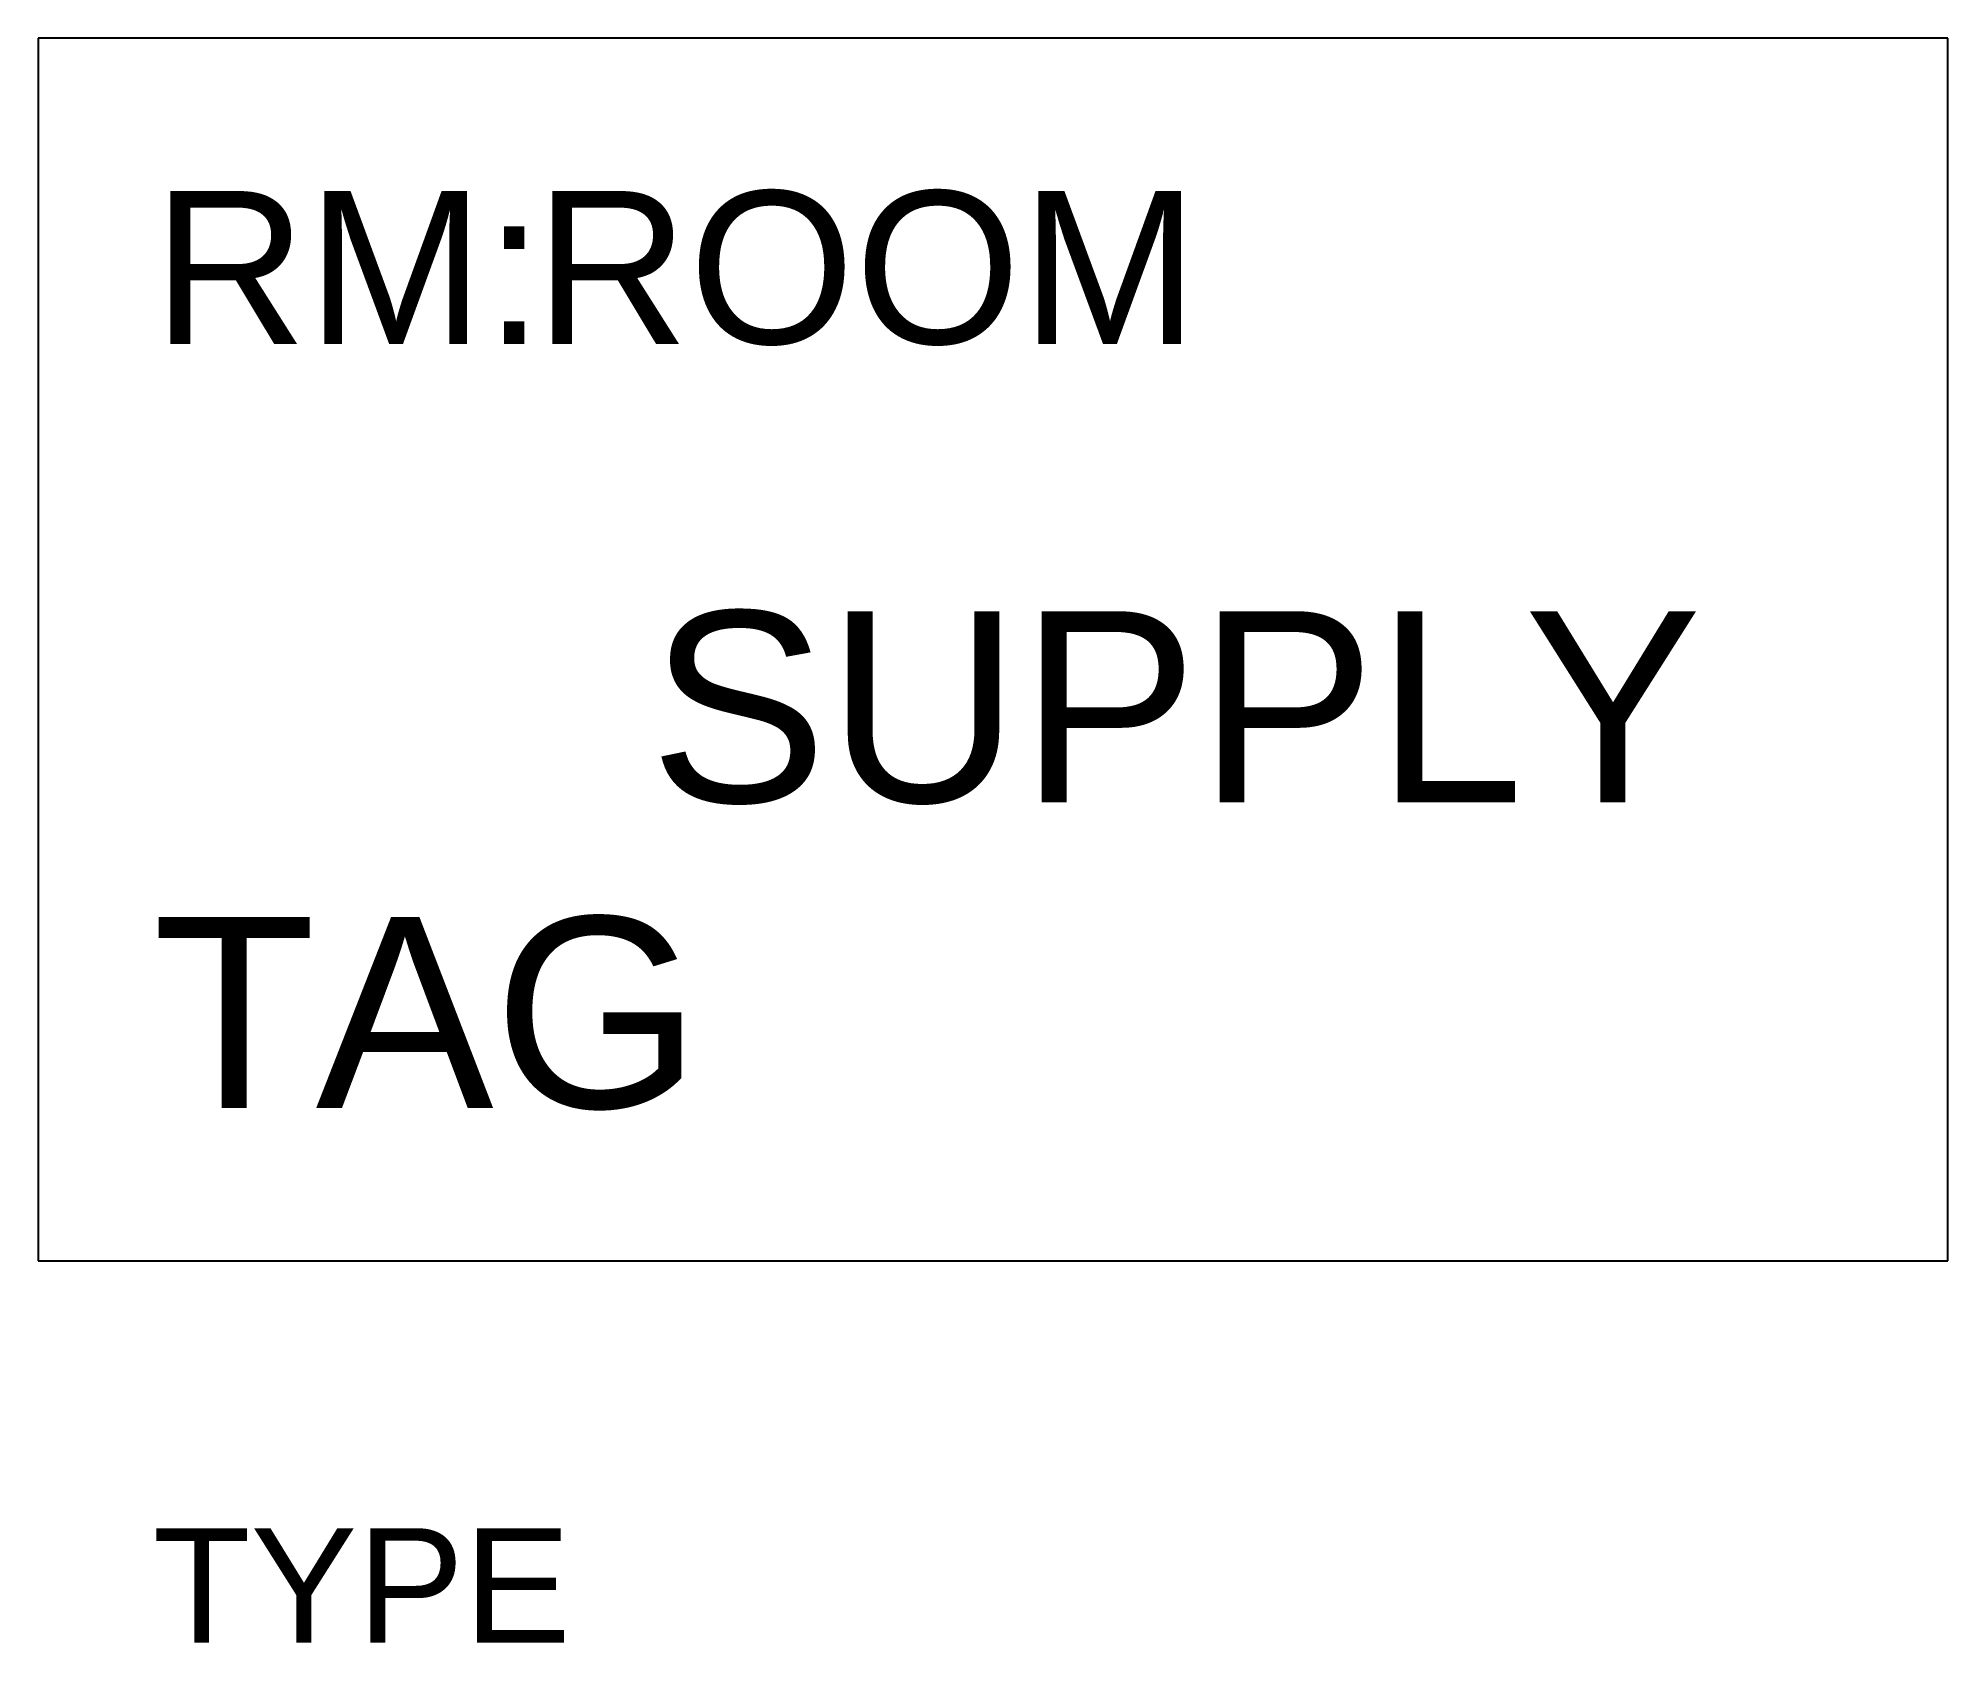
# Model space of a CAD drawing. Header units: millimetres. Extents: x 0 to 50, y -10 to 32.
import ezdxf

# ---------------------------------------------------------------- set-up
doc = ezdxf.new("R2010")
doc.units = ezdxf.units.MM
doc.styles.get("Standard").update_dxf_attribs({"font": 'arial.ttf'})

msp = doc.modelspace()

# ---------------------------------------------------------------- linework, layer by layer
for p, q in [((50, 32), (0, 32)), ((0, 32), (0, 0)), ((50, 0), (50, 32)), ((0, 0), (50, 0))]:
    msp.add_line(p, q)

# ---------------------------------------------------------------- texts
for s, height, p in [('RM:', 4, (3, 24)), ('SUPPLY', 5, (16, 12))]:
    msp.add_text(s, height=height).set_placement(p)
for tag, p, s, height in [('ROOM', (13, 24), '', 4), ('TAG', (3, 4), 'TAG', 5)]:
    msp.add_attdef(tag, p, s, height=height)
at = {"flags": 1}
msp.add_attdef('TYPE', (3, -10), 'SUPPLY', height=3, dxfattribs=at)

doc.saveas('drawing.dxf')
